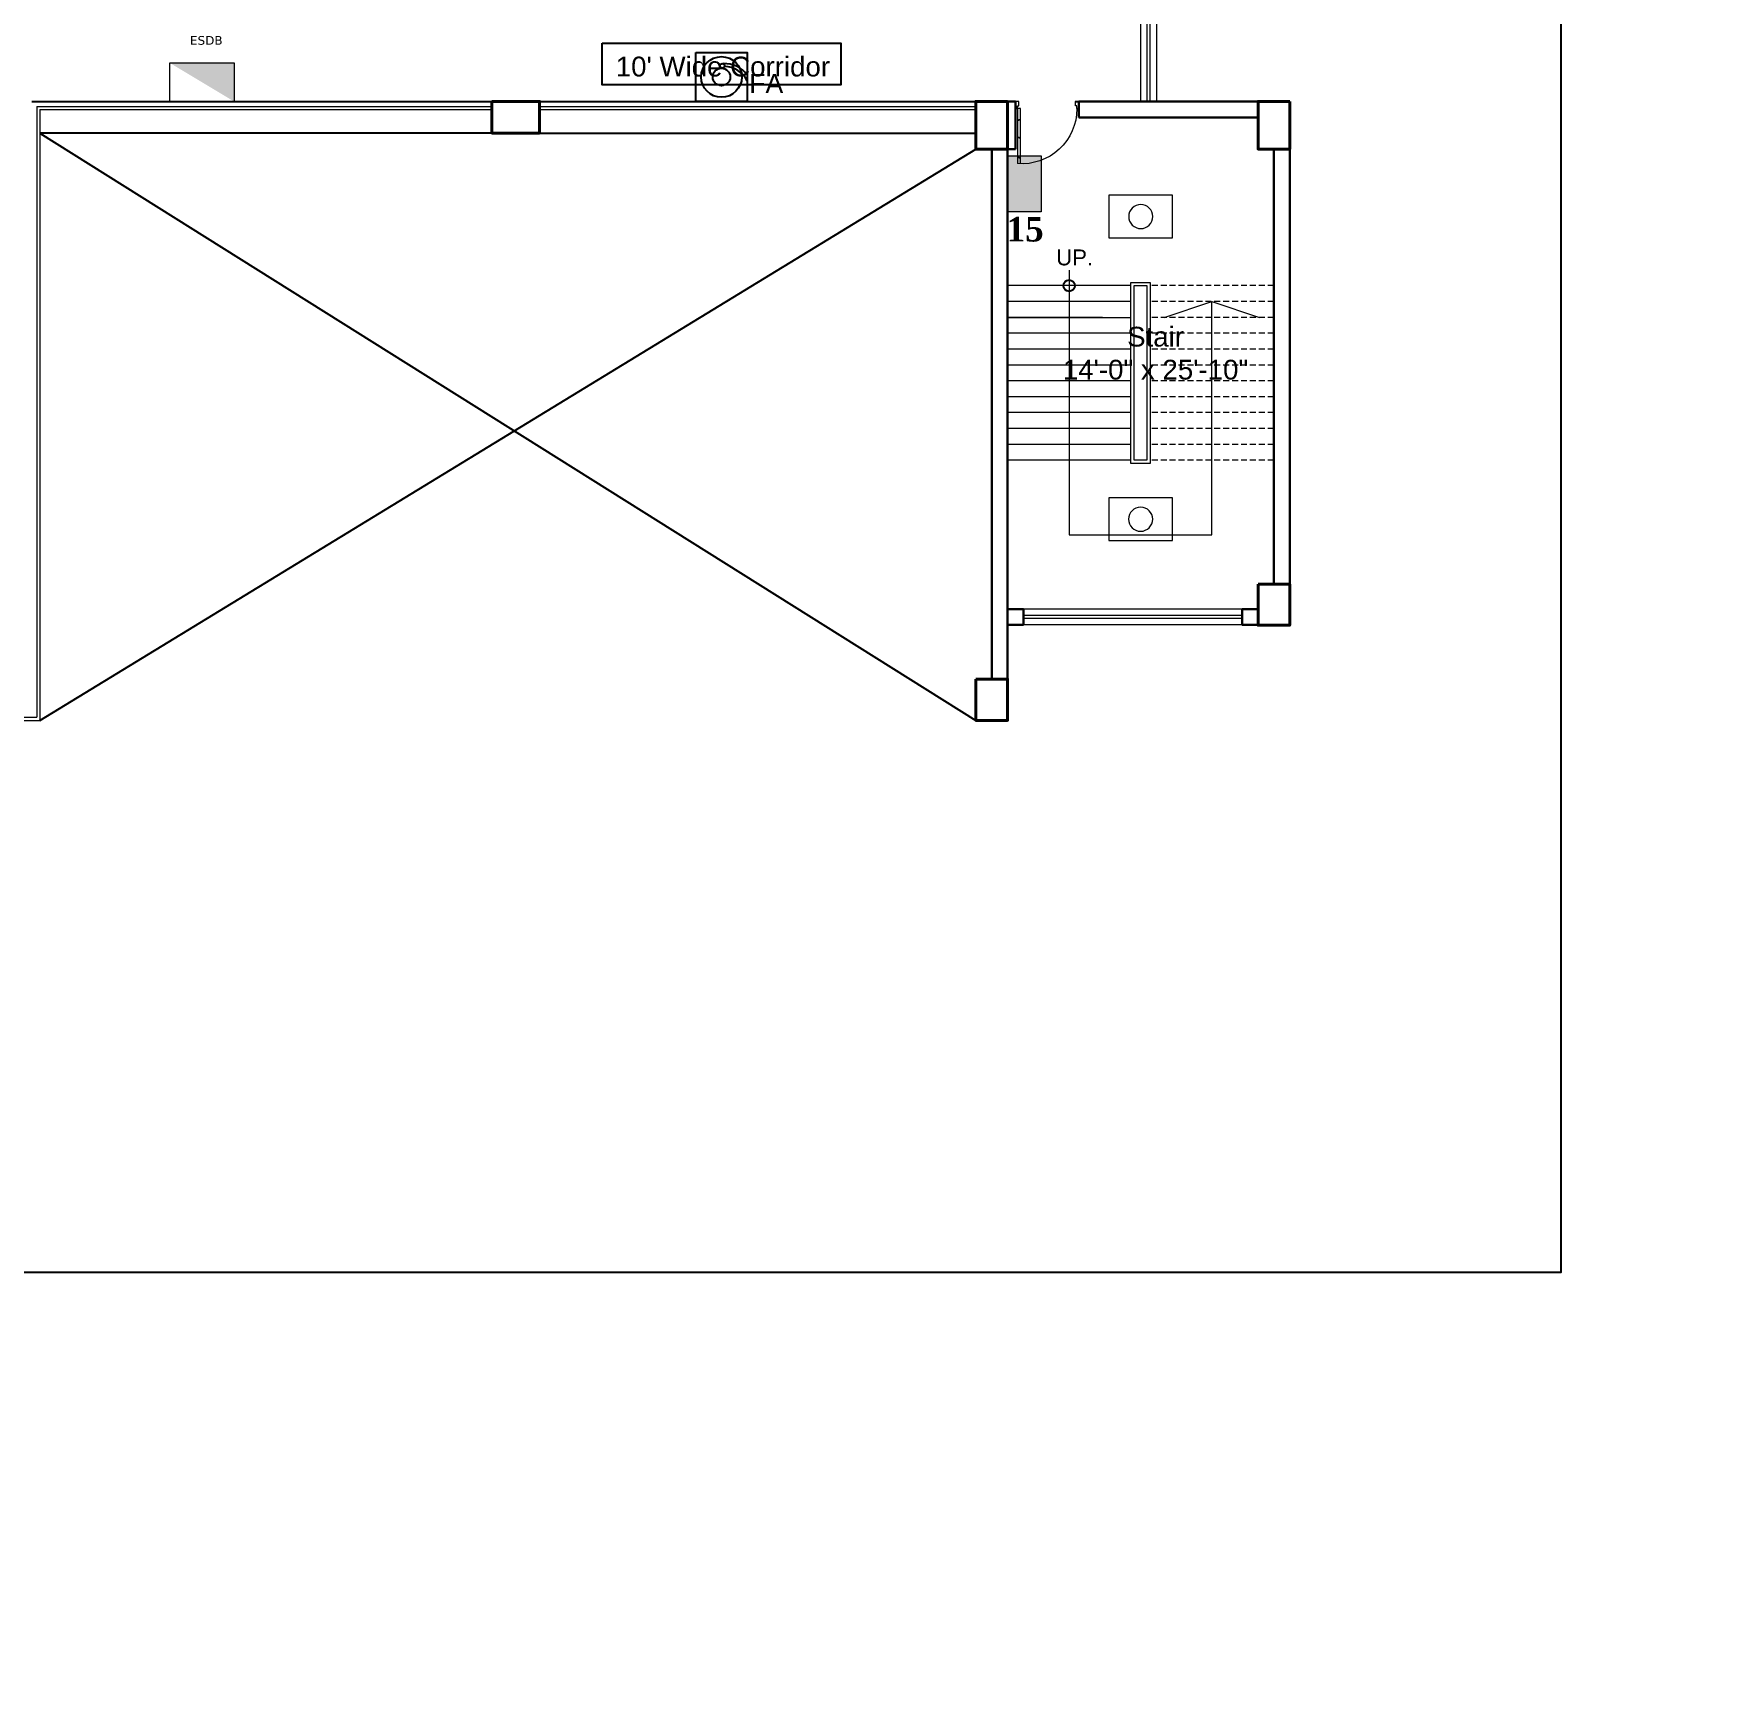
# Model space of a CAD drawing. Header units: inches. Extents: x -12 to 20935469, y -1604 to 24729220.
# Drawn here: x 20825276 to 20826335, y 24644686 to 24645725 of the extents above; entities that cross this region are included whole.
import ezdxf

# ---------------------------------------------------------------- set-up
doc = ezdxf.new("R2010")
doc.units = ezdxf.units.IN
doc.header["$LTSCALE"] = 0.03
doc.header["$MEASUREMENT"] = 0
doc.header["$PDMODE"] = 32
doc.header["$PDSIZE"] = 15
for name, pattern in [('ACAD_ISO02W100', [15, 12, -3]), ('DASHED2', [0.375, 0.25, -0.125]), ('DOT', [0.25, 0, -0.25])]:
    doc.linetypes.add(name, pattern=pattern)
for name, color, linetype, lineweight in [('CL BOX', 90, 'ACAD_ISO02W100', 0), ('column', 1, 'Continuous', 40), ('Dimiention', 75, 'Continuous', 18), ('Door', 7, 'Continuous', 18), ('Gas', 21, 'Continuous', 5), ('line', 7, 'Continuous', 9), ('Main Wall', 7, 'Continuous', 30), ('RAIL', 23, 'Continuous', 13), ('STAIR', 46, 'Continuous', 15), ('TU TEXT', 251, 'Continuous', 13), ('wind.', 150, 'Continuous', 20)]:
    doc.layers.add(name, color=color, linetype=linetype, lineweight=lineweight)
for name, color, linetype in [('fire alarm', 10, 'Continuous'), ('H', 154, 'Continuous'), ('QP TEX', 7, 'Continuous'), ('SB TEXT', 215, 'DOT'), ('TEXT', 7, 'Continuous')]:
    doc.layers.add(name, color=color, linetype=linetype)
doc.styles.add('2', font='swisscl.ttf')
doc.styles.add('RomanS', font='arial.ttf', dxfattribs={"height": 12})
doc.styles.get("Standard").update_dxf_attribs({"font": 'timesbd.ttf'})
doc.dimstyles.new('arch grid', dxfattribs={"dimtxt": 250, "dimasz": 100, "dimexe": 10, "dimexo": 10, "dimgap": 0.09, "dimtad": 0, "dimdec": 0, "dimzin": 0, "dimdsep": 46, "dimtxsty": 'Standard', "dimblk": 'DOT', "dimcen": 50, "dimdle": 50, "dimclrd": 256, "dimclre": 256, "dimadec": 0, "dimazin": 0, "dimtfac": 1, "dimtdec": 0, "dimtofl": 0, "dimtmove": 0, "dimatfit": 3, "dimldrblk": 'DOT', "dimfxl": 200, "dimfxlon": 1, "dimtolj": 1, "dimtzin": 0, "dimlwd": -1, "dimlwe": -1, "dimarcsym": 1})

# ---------------------------------------------------------------- blocks, each defined once
blk = doc.blocks.new('Door_45')
at = {"layer": 'Door'}
for p, q in [((1.5, 5), (1.5, 44)), ((1.5, 40), (2.2, 40)), ((2.2, 40), (2.2, 39.5)), ((2.2, 39.5), (2.7, 39.5)), ((2.7, 39.5), (2.7, 40)), ((2.7, 40), (3.5, 40)), ((3.5, 44), (3.5, 5)), ((1.5, 25.8), (2.2, 25.8)), ((2.2, 25.8), (2.2, 25.3)), ((2.2, 25.3), (2.7, 25.3)), ((2.7, 25.8), (3.5, 25.8)), ((2.7, 25.3), (2.7, 25.8)), ((1.5, 12.6), (2.2, 12.6)), ((2.2, 12.6), (2.2, 13.1)), ((2.2, 13.1), (2.7, 13.1)), ((2.7, 13.1), (2.7, 12.6)), ((2.7, 12.6), (3.5, 12.6)), ((0, 0), (0, 5)), ((0, 5), (1.5, 5)), ((3.5, 5), (1.5, 5)), ((1.5, 5), (1.5, 3)), ((1.5, 3), (2.5, 3)), ((2.5, 3), (2.5, 0)), ((42.5, 3), (42.5, 0)), ((43.5, 3), (42.5, 3)), ((45, 5), (43.5, 5)), ((43.5, 5), (43.5, 3)), ((45, 0), (45, 5)), ((2.5, 0), (0, 0)), ((42.5, 0), (45, 0))]:
    blk.add_line(p, q, dxfattribs=at)
blk.add_arc((4.7, 5.3), 38.8, 359.6233, 94.6685, dxfattribs=at)
blk = doc.blocks.new('GGGFGFG')
at = {"layer": 'line', "color": 4, "ltscale": 50}
for p, q in [((7356688.2, 3293208.1), (7357003, 3293208.1)), ((7356688.2, 3292998.4), (7356688.2, 3293208.1)), ((7357003, 3293208.1), (7357003, 3292998.4)), ((7357003, 3292998.4), (7356688.2, 3292998.4))]:
    blk.add_line(p, q, dxfattribs=at)
blk.add_circle((7356845.6, 3293103.2), 59.6, dxfattribs=at)
blk = doc.blocks.new('JUJUJUKIII')
at = {"layer": 'H', "ltscale": 50, "true_color": 0x999999, "transparency": 33554556}
h = blk.add_hatch(color=253, dxfattribs=at)
h.dxf.hatch_style = 1
h.paths.add_polyline_path([(7363220, 3291034), (7363426, 3291034), (7363426, 3291377), (7363220, 3291377)])
at = {"layer": 'Dimiention', "color": 4, "ltscale": 50}
blk.add_lwpolyline([(7363220, 3291034), (7363426, 3291034), (7363426, 3291377), (7363220, 3291377)], close=True, dxfattribs=at)
blk = doc.blocks.new('fire alrm')
at = {"layer": 'fire alarm'}
blk.add_lwpolyline([(20824372.4, 24663295), (20824404.8, 24663295), (20824404.8, 24663264), (20824372.4, 24663264)], close=True, dxfattribs=at)
at = {"layer": 'fire alarm', "ltscale": 50}
for radius in [12.8, 5.49]:
    blk.add_circle((20824388.6, 24663279.5), radius, dxfattribs=at)
at = {"layer": 'fire alarm'}
blk.add_circle((20824389.1, 24663286.5), 1.46, dxfattribs=at)
for centre, radius, start, end in [((20824390.4, 24663269.6), 18.3, 38.0837, 92.1028), ((20824390.4, 24663269.9), 16.1, 26.6159, 89.7)]:
    blk.add_arc(centre, radius, start, end, dxfattribs=at)
at = {"insert": (20824406.1, 24663281.4), "char_height": 12, "attachment_point": 1, "style": 'RomanS'}
blk.add_mtext_dynamic_manual_height_columns('FA', width=21.67, gutter_width=60, heights=[0], dxfattribs=at)
blk = doc.blocks.new('_Oblique')
at = {"color": 0, "linetype": 'ByBlock', "lineweight": -2}
blk.add_line((-0.5, -0.5), (0.5, 0.5), dxfattribs=at)
blk = doc.blocks.new('*D363')
at = {"ltscale": 50, "transparency": 16777216}
for p, q in [((3479.2, 24649574.1), (3479.2, 24649400.8)), ((3479.4, 24649524.1), (3469.2, 24649524.1)), ((3479.4, 24649400.8), (3469.2, 24649400.8)), ((3479.2, 24649400.8), (3479.2, 8350.7))]:
    blk.add_line(p, q, dxfattribs=at)
at = {"layer": 'Defpoints', "color": 0, "ltscale": 50, "transparency": 16777216}
for p in [(20846678.2, 24649524.1), (3479.2, 24649400.8), (20846678.2, 24649400.8)]:
    blk.add_point(p, dxfattribs=at)
at = {"ltscale": 50, "transparency": 16777216, "xscale": 100, "yscale": 100, "zscale": 100}
for p, rotation in [((3479.2, 24649524.1), 90), ((3479.2, 24649400.8), 270)]:
    blk.add_blockref('_Oblique', p, dxfattribs=dict(at, rotation=rotation))
at = {"color": 0, "ltscale": 50, "transparency": 16777216, "insert": (3479.2, 3397.6), "char_height": 250, "attachment_point": 5, "rotation": 90}
blk.add_mtext('\\A1;{\\H8.57143x;300mm}', dxfattribs=at)
blk = doc.blocks.new('_Dot')
at = {"color": 0, "linetype": 'ByBlock', "lineweight": -2}
blk.add_line((-0.5, 0), (-1, 0), dxfattribs=at)
at = {"color": 0, "linetype": 'ByBlock', "const_width": 0.5}
blk.add_lwpolyline([(-0.25, 0, 1), (0.25, 0, 1)], format="xyb", close=True, dxfattribs=at)
blk = doc.blocks.new('U7TYT')
at = {"layer": 'Dimiention', "ltscale": 50, "transparency": 33554590}
h = blk.add_hatch(color=253, dxfattribs=at)
h.dxf.hatch_style = 1
h.paths.add_polyline_path([(7347319.5, 3290479.6), (7346977, 3290273.9), (7347319.5, 3290273.9)])
at = {"layer": 'Dimiention', "color": 4, "ltscale": 50}
blk.add_lwpolyline([(7347319.5, 3290273.9), (7347319.5, 3290479.6), (7346977, 3290479.6), (7346977, 3290273.9)], close=True, dxfattribs=at)

msp = doc.modelspace()

# ---------------------------------------------------------------- linework, layer by layer
for p, q in [((20825274.5, 24645681.8), (20825564.4, 24645681.8)), ((20825594.4, 24645681.8), (20825869.4, 24645681.9)), ((20825932.1, 24645681.9), (20826029.3, 24645681.9)), ((20825279.5, 24645661.9), (20825869.4, 24645291.9)), ((20825564.4, 24645661.9), (20825279.5, 24645661.9)), ((20825594.4, 24645661.9), (20825869.4, 24645661.9)), ((20825279.5, 24645291.9), (20825869.4, 24645651.9))]:
    msp.add_line(p, q)
msp.add_lwpolyline([(20825633.8, 24645718.6), (20825784.3, 24645718.6), (20825784.3, 24645692.3), (20825633.8, 24645692.3)], close=True)
msp.add_circle((20825928.2, 24645565.8), 3.61)
at = {"layer": 'column', "lineweight": 40, "ltscale": 20}
for points in [[(20825564.4, 24645681.9), (20825564.4, 24645661.9), (20825594.4, 24645661.9), (20825594.4, 24645681.9)], [(20825889.4, 24645681.9), (20825869.4, 24645681.9), (20825869.4, 24645651.9), (20825889.4, 24645651.9)], [(20826067.3, 24645681.9), (20826047.3, 24645681.9), (20826047.3, 24645651.9), (20826067.3, 24645651.9)], [(20826047.3, 24645377.8), (20826067.3, 24645377.8), (20826067.3, 24645351.8), (20826047.3, 24645351.8)], [(20825869.4, 24645317.9), (20825889.4, 24645317.9), (20825889.4, 24645291.9), (20825869.4, 24645291.9)]]:
    msp.add_lwpolyline(points, close=True, dxfattribs=at)
at = {"layer": 'Defpoints'}
msp.add_lwpolyline([(20823799.2, 24646402.6), (20826238.1, 24646402.6), (20826238.1, 24644944.1), (20823799.2, 24644944.1)], close=True, dxfattribs=at)
at = {"layer": 'Gas', "color": 0, "lineweight": 5}
for points in [[(20825967.2, 24645567.8), (20825979.2, 24645567.8), (20825979.2, 24645453.8), (20825967.2, 24645453.8)], [(20825969.2, 24645565.8), (20825977.2, 24645565.8), (20825977.2, 24645455.8), (20825969.2, 24645455.8)]]:
    msp.add_lwpolyline(points, close=True, dxfattribs=at)
at = {"layer": 'Main Wall', "lineweight": 30}
for p, q in [((20825879.4, 24645681.8), (20825889.4, 24645681.8)), ((20825894.4, 24645681.8), (20825889.4, 24645681.8)), ((20825894.4, 24645651.8), (20825894.4, 24645681.8)), ((20825934.4, 24645681.9), (20826047.3, 24645681.9)), ((20825934.4, 24645681.8), (20825934.4, 24645671.8)), ((20825934.4, 24645671.8), (20826047.3, 24645671.8)), ((20825879.4, 24645317.9), (20825879.4, 24645651.9)), ((20825889.4, 24645317.9), (20825889.4, 24645651.9)), ((20825889.4, 24645651.8), (20825894.4, 24645651.8)), ((20826057.3, 24645651.8), (20826057.3, 24645377.8)), ((20826067.3, 24645651.8), (20826067.3, 24645377.8)), ((20825899.4, 24645362), (20825899.4, 24645352))]:
    msp.add_line(p, q, dxfattribs=at)
for points in [[(20825899.4, 24645352), (20825889.4, 24645352), (20825889.4, 24645362), (20825899.4, 24645362)], [(20826047.3, 24645352), (20826037.3, 24645352), (20826037.3, 24645362), (20826047.3, 24645362)]]:
    msp.add_lwpolyline(points, dxfattribs=at)
at = {"layer": 'RAIL', "lineweight": 9}
for p, q in [((20825928.2, 24645575.6), (20825928.2, 24645408.8)), ((20825988.2, 24645545.8), (20826018.2, 24645555.8)), ((20826018.2, 24645408.8), (20826018.2, 24645555.8)), ((20826018.2, 24645555.8), (20826048.2, 24645545.8)), ((20825889.2, 24645545.8), (20825967.2, 24645545.8)), ((20825928.2, 24645408.8), (20826018.2, 24645408.8))]:
    msp.add_line(p, q, dxfattribs=at)
at = {"layer": 'STAIR', "color": 32, "lineweight": 5}
for p, q in [((20825967.2, 24645565.8), (20825889.2, 24645565.8)), ((20825967.2, 24645555.8), (20825889.2, 24645555.8)), ((20825949.2, 24645545.8), (20825889.2, 24645545.8)), ((20825967.2, 24645535.8), (20825889.2, 24645535.8)), ((20825967.2, 24645525.8), (20825889.2, 24645525.8)), ((20825967.2, 24645515.8), (20825889.2, 24645515.8)), ((20825967.2, 24645505.8), (20825889.2, 24645505.8)), ((20825967.2, 24645495.8), (20825889.2, 24645495.8)), ((20825967.2, 24645485.8), (20825889.2, 24645485.8)), ((20825967.2, 24645475.8), (20825889.2, 24645475.8)), ((20825967.2, 24645465.8), (20825889.2, 24645465.8)), ((20825967.2, 24645455.8), (20825889.2, 24645455.8))]:
    msp.add_line(p, q, dxfattribs=at)
at = {"layer": 'STAIR', "color": 32, "linetype": 'DASHED2', "lineweight": 5, "ltscale": 500}
for p, q in [((20826057.2, 24645565.8), (20825979.2, 24645565.8)), ((20826057.2, 24645555.8), (20825979.2, 24645555.8)), ((20826057.2, 24645545.8), (20825979.2, 24645545.8)), ((20826057.2, 24645535.8), (20825979.2, 24645535.8)), ((20826057.2, 24645525.8), (20825979.2, 24645525.8)), ((20826057.2, 24645515.8), (20825979.2, 24645515.8)), ((20826057.2, 24645505.8), (20825979.2, 24645505.8)), ((20826057.2, 24645495.8), (20825979.2, 24645495.8)), ((20826057.2, 24645485.8), (20825979.2, 24645485.8)), ((20826057.2, 24645475.8), (20825979.2, 24645475.8)), ((20826057.2, 24645465.8), (20825979.2, 24645465.8)), ((20826057.2, 24645455.8), (20825979.2, 24645455.8))]:
    msp.add_line(p, q, dxfattribs=at)
at = {"layer": 'wind.'}
for p, q in [((20825973.4, 24645681.8), (20825973.4, 24645802)), ((20825977.4, 24645681.8), (20825977.4, 24645802)), ((20825979.4, 24645681.8), (20825979.4, 24645802)), ((20825983.4, 24645681.8), (20825983.4, 24645802))]:
    msp.add_line(p, q, dxfattribs=at)
at = {"layer": 'wind.', "lineweight": 5}
for p, q in [((20825277.5, 24645678.7), (20825564.4, 24645678.7)), ((20825277.5, 24645678.7), (20825277.5, 24645293.9)), ((20825279.5, 24645676.8), (20825564.4, 24645676.8)), ((20825279.5, 24645676.8), (20825279.5, 24645291.8)), ((20825594.4, 24645678.7), (20825869.4, 24645678.7)), ((20825594.4, 24645676.8), (20825869.4, 24645676.9)), ((20826037.3, 24645362), (20825899.4, 24645362)), ((20826037.3, 24645358), (20825899.4, 24645358)), ((20826037.3, 24645356), (20825899.4, 24645356)), ((20826037.3, 24645352), (20825899.4, 24645352)), ((20825169.4, 24645293.9), (20825277.5, 24645293.9)), ((20825169.4, 24645291.8), (20825279.5, 24645291.8))]:
    msp.add_line(p, q, dxfattribs=at)

# ---------------------------------------------------------------- block references
at = {"layer": 'CL BOX', "color": 5, "xscale": -0.127552882082143, "yscale": 0.127552882082143, "zscale": 0.127552882082143, "rotation": 359.9998993550784}
for p in [(21764359.5, 24225562.9), (21764359.4, 24225372.2)]:
    msp.add_blockref('GGGFGFG', p, dxfattribs=at)
at = {"layer": 'Door', "color": 250, "ltscale": 20, "xscale": -0.8888888888759539, "yscale": 0.8888888888759539, "zscale": 0.8888888888759539, "rotation": 180}
msp.add_blockref('Door_45', (20825894.4, 24645681.8), dxfattribs=at)
at = {"layer": 'line', "color": 5, "xscale": -0.1185378862922786, "yscale": 0.1185378862922786, "zscale": 0.1185378862922786, "rotation": 179.9988390966592}
msp.add_blockref('U7TYT', (19954474.2, 25035745.9), dxfattribs=at)
at = {"layer": 'line', "color": 5, "xscale": -0.1026830631760966, "yscale": 0.1026830631760966, "zscale": 0.1026830631760966}
msp.add_blockref('JUJUJUKIII', (21581988.5, 24307678.9), dxfattribs=at)
at = {"layer": 'QP TEX'}
msp.add_blockref('fire alrm', (1320.5, -17582.2), dxfattribs=at)

# ---------------------------------------------------------------- texts
at = {"layer": 'SB TEXT', "insert": (20825900.5, 24645593.4), "char_height": 15.44, "width": 227.458, "attachment_point": 8, "rotation": 0}
msp.add_mtext('\\A1;15', dxfattribs=at)
at = {"layer": 'TEXT', "color": 30, "lineweight": 5, "ltscale": 20, "attachment_point": 2, "style": '2'}
for s, width, gutter_width, insert, char_height in [("\\pxsm1,qc;{\\fArial|b0|i0|c0|p34;\\C0;10' Wide Corridor}", 227.89, 0.75, (20825710, 24645710.1), 12.476), ('{\\fArial|b0|i0|c0|p34;\\C0;UP.}', 104.76, 0.5, (20825931.7, 24645588.6), 10), ('\\pxsm1;{\\fArial|b0|i0|c0|p34;\\C0;Stair\\P14\'-0" x 25\'-10"  }', 135.652, 0.282, (20825982.7, 24645539.9), 12.476)]:
    msp.add_mtext_dynamic_manual_height_columns(s, width=width, gutter_width=gutter_width, heights=[0], dxfattribs=dict(at, insert=insert, char_height=char_height))
at = {"layer": 'TU TEXT', "color": 5, "ltscale": 50, "insert": (20825374.1, 24645723.1), "char_height": 5, "attachment_point": 1}
msp.add_mtext_dynamic_manual_height_columns('{\\fVerdana|b0|i0|c0|p34;\\H1.1x;\\C256;ESDB}', width=10.038, gutter_width=0.0112, heights=[0], dxfattribs=at)

# ---------------------------------------------------------------- dimensions: what is measured, and where the dimension line sits
at = {"ltscale": 50}
dim = msp.add_linear_dim(base=(3479.2, 24649400.8), p1=(20846678.2, 24649524.1), p2=(20846678.2, 24649400.8), angle=90, text='{\\H8.57143x;300mm}', dimstyle='arch grid', override={"dimblk1": 'Oblique', "dimblk2": 'Oblique', "dimsah": 1, "dimfxl": 0.18}, dxfattribs=at)
dim.commit()
dim.dimension.update_dxf_attribs({"geometry": '*D363', "text_midpoint": (3479.2, 3397.6), "dimtype": 160})

doc.saveas('drawing.dxf')
